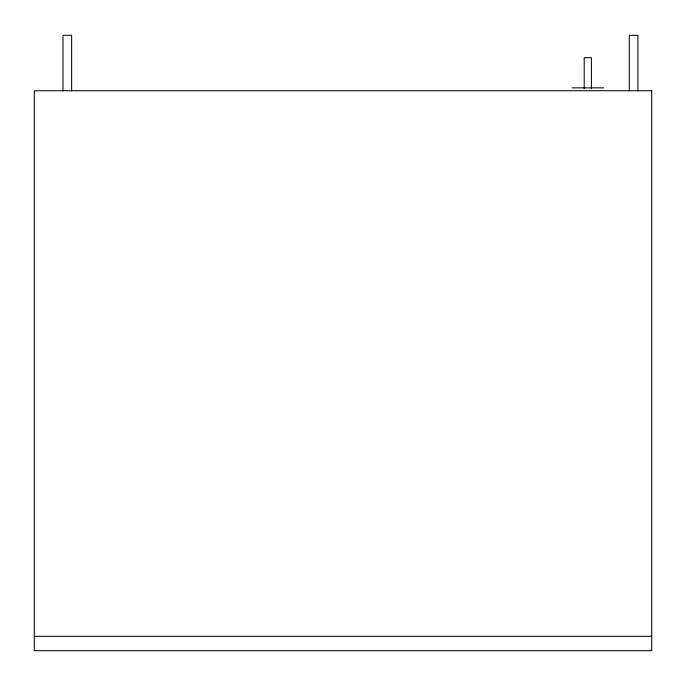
<?xml version="1.0" encoding="UTF-8"?>
<svg xmlns="http://www.w3.org/2000/svg" width="686" height="686" viewBox="0 0 686 686"><rect width="100%" height="100%" fill="white"/><g stroke="black" fill="none" stroke-linecap="round" stroke-linejoin="round"><path stroke-width="1.03" d="M572.013 87.859L603.603 87.859M34.3 636.334L651.7 636.334M637.92 91.015L637.92 35.303L629.302 35.303L629.302 91.015M591.392 88.631L591.392 57.701L584.215 57.701L584.215 88.631M71.627 91.015L71.627 35.303L63.018 35.303L63.018 91.015M651.7 90.724L34.3 90.724L34.3 650.697L651.7 650.697L651.7 90.724"/></g></svg>
